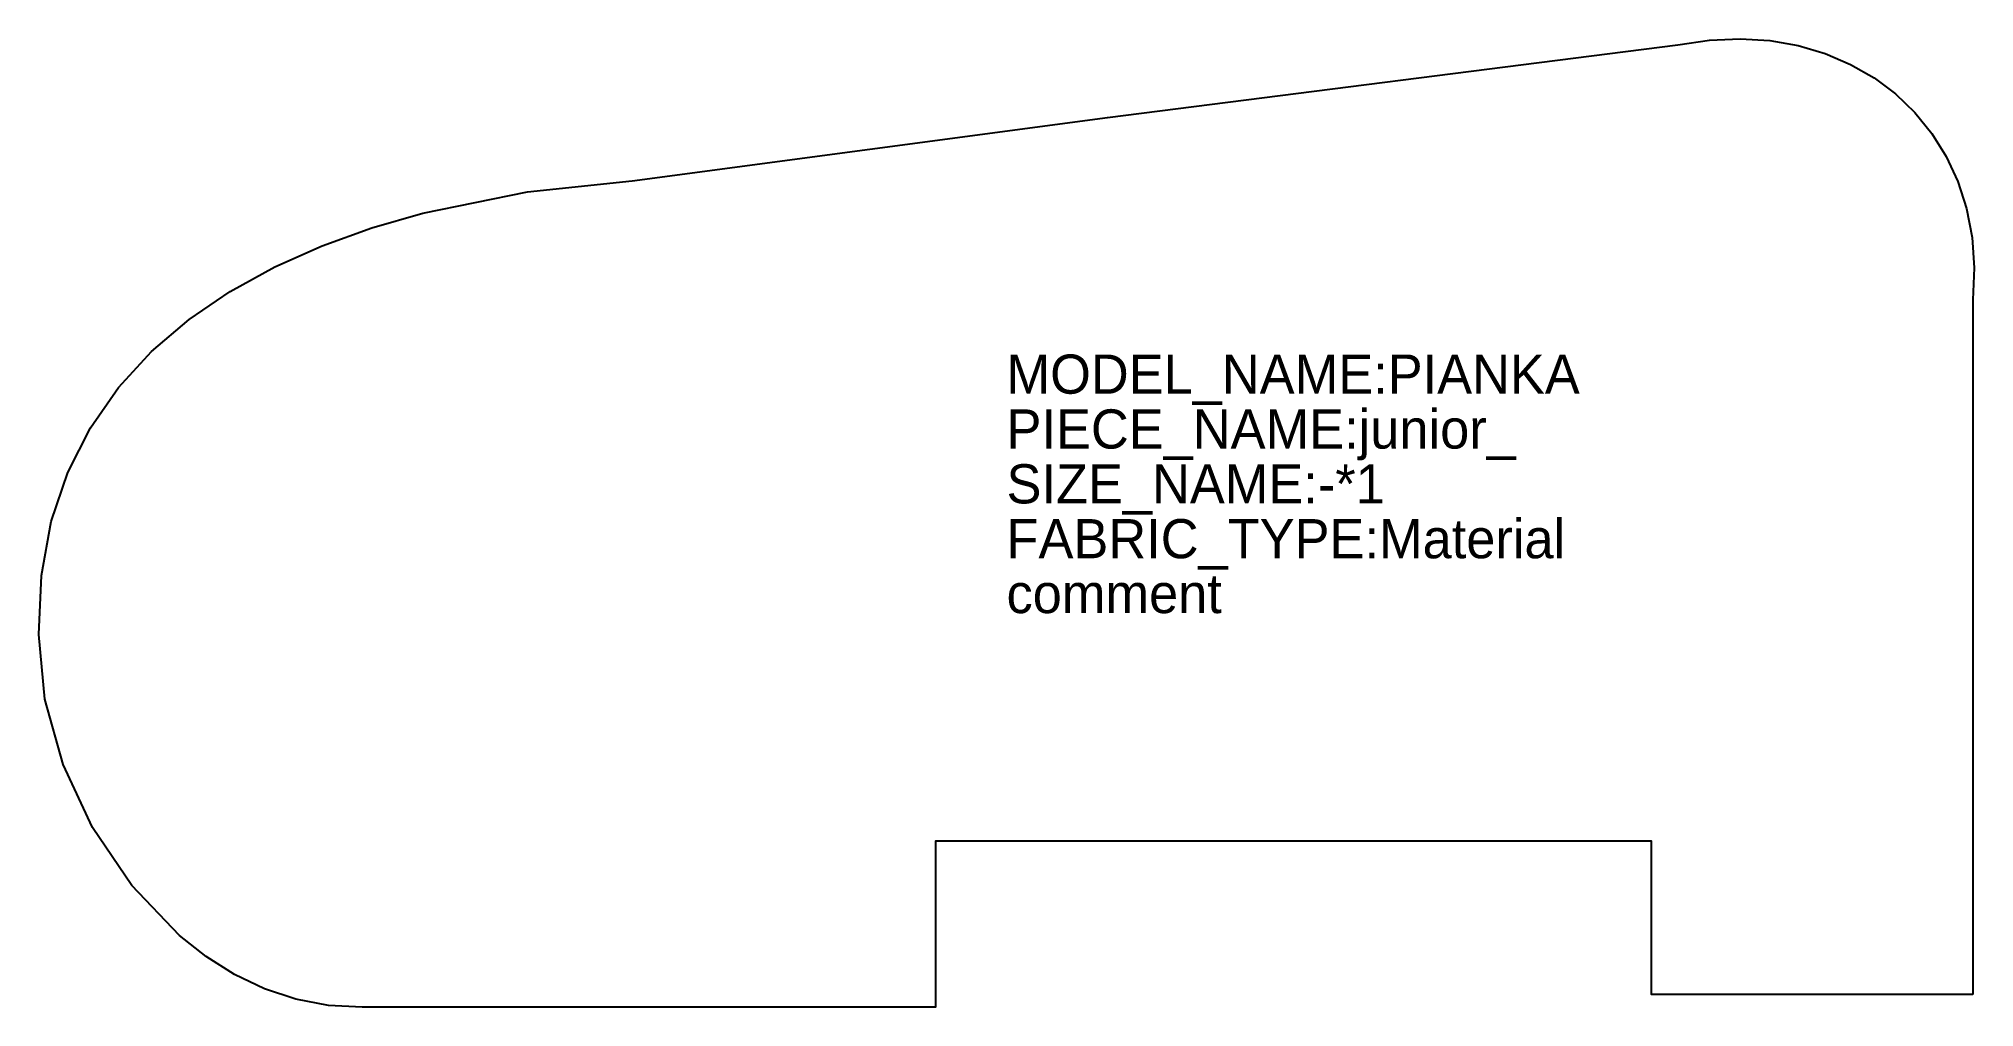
# Model space of a CAD drawing. Extents: x 56 to 303, y 14 to 138.
import ezdxf

# ---------------------------------------------------------------- set-up
doc = ezdxf.new("R2010")
doc.units = 0
doc.header["$MEASUREMENT"] = 0
doc.layers.add('1', color=7, linetype='Continuous')
doc.layers.add('15', color=7, linetype='Continuous')

# ---------------------------------------------------------------- blocks, each defined once
blk = doc.blocks.new('junior_')
at = {"layer": '1'}
blk.add_lwpolyline([(246.97, 134.0266), (205.9284, 134.0266), (205.9284, 153.5994), (114.4829, 153.5994), (114.4829, 132.3955), (41.2872, 132.3955), (36.9843, 132.6144), (32.8224, 133.4193), (28.8207, 134.7631), (24.9981, 136.5992), (21.3734, 138.8806), (17.9659, 141.5604), (11.8776, 147.9279), (6.8851, 155.3267), (3.1402, 163.3819), (0.7945, 171.7184), (0, 179.9614), (0.3425, 187.4783), (1.6034, 194.3628), (3.7113, 200.6389), (6.595, 206.3309), (10.1832, 211.4628), (14.4045, 216.0589), (19.1877, 220.1434), (24.4614, 223.7402), (30.1544, 226.8737), (36.1953, 229.568), (42.5129, 231.8471), (49.0359, 233.7353), (62.4127, 236.4356), (75.7553, 237.8619), (136.4673, 245.9232), (209.2986, 255.2195), (213.3279, 255.8153), (217.2471, 255.9837), (221.0319, 255.7411), (224.6579, 255.1038), (228.1011, 254.0884), (231.3371, 252.7111), (234.3417, 250.9885), (237.0906, 248.9369), (239.5597, 246.5727), (241.7246, 243.9124), (243.5612, 240.9724), (245.0452, 237.7691), (246.1523, 234.3188), (246.8583, 230.6381), (247.1389, 226.7433), (246.97, 222.6508)], close=True, dxfattribs=at)
at = {"layer": '15'}
for s, p in [('MODEL_NAME:PIANKA', (123.5695, 210.6896)), ('PIECE_NAME:junior_', (123.5695, 203.6896)), ('SIZE_NAME:-*1', (123.5695, 196.6896)), ('FABRIC_TYPE:Material', (123.5695, 189.6896)), ('comment', (123.5695, 182.6896))]:
    blk.add_text(s, height=5, dxfattribs=at).set_placement(p)

msp = doc.modelspace()

# ---------------------------------------------------------------- block references
at = {"layer": '1'}
msp.add_blockref('junior_', (55.94, -118.33), dxfattribs=at)

doc.saveas('drawing.dxf')
